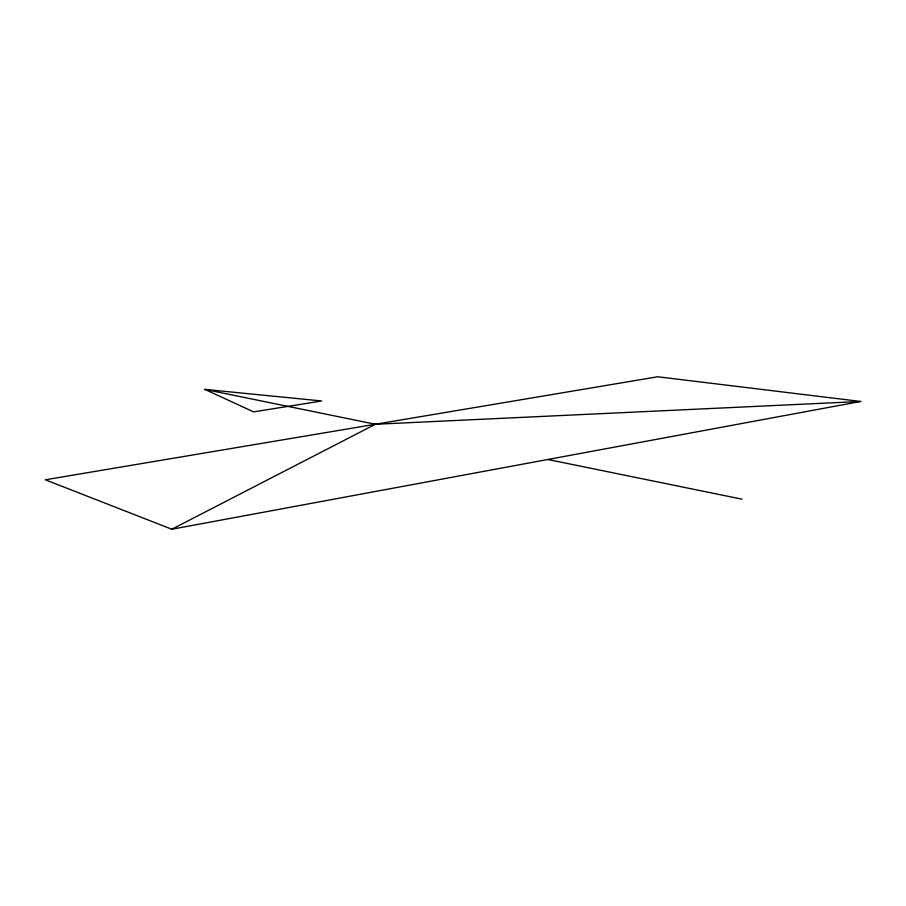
<?xml version="1.0" encoding="UTF-8"?>
<svg xmlns="http://www.w3.org/2000/svg" width="906" height="906" viewBox="0 0 906 906"><rect width="100%" height="100%" fill="white"/><g stroke="black" fill="none" stroke-linecap="round" stroke-linejoin="round"><path stroke-width="1.36" d="M171.812 529.229L375.412 424.257L860.7 401.46L657.711 376.771L45.3 479.784L171.812 529.229L860.7 401.46M204.847 389.399L321.675 400.973L253.612 411.868L204.847 389.399L375.412 424.257M547.836 459.489L742.071 499.183"/></g></svg>
